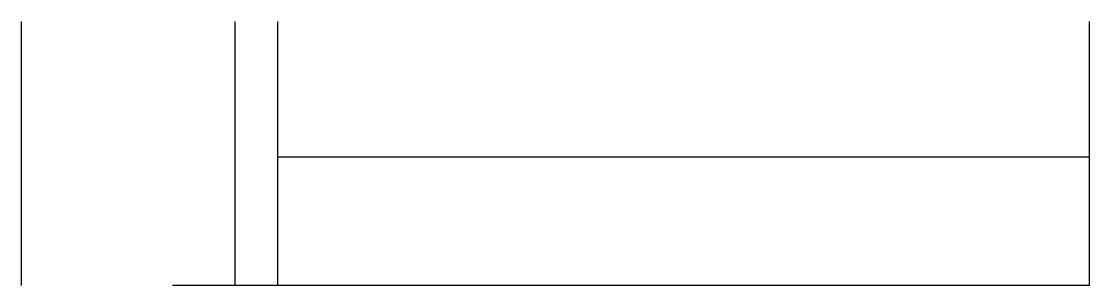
# Model space of a CAD drawing. Header units: metres. Extents: x -5 to 0, y 0 to 1.24.
import ezdxf

# ---------------------------------------------------------------- set-up
doc = ezdxf.new("R2010")
doc.units = ezdxf.units.M

msp = doc.modelspace()

# ---------------------------------------------------------------- linework, layer by layer
at = {"layer": '1', "color": 4}
msp.add_line((-5, 0), (-5, 1.235094), dxfattribs=at)
at = {"layer": '1', "color": 3}
for p, q in [((-4, 0), (-4, 1.235094)), ((0, 0.6), (-3.8, 0.6)), ((0, 0), (-4.293228, 0))]:
    msp.add_line(p, q, dxfattribs=at)
at = {"layer": '1', "color": 8}
msp.add_line((-3.8, 0), (-3.8, 1.235094), dxfattribs=at)
at = {"layer": '1', "color": 5}
msp.add_line((0, 0), (0, 1.235094), dxfattribs=at)

doc.saveas('drawing.dxf')
